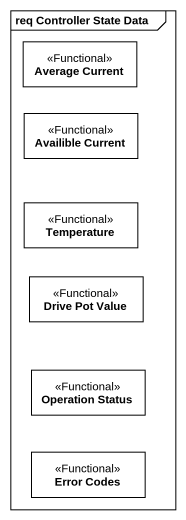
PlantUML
@startuml
mainframe req Controller State Data
hide circle
hide empty members
class "Average Current" as Average_Current <<Functional>>
class "Availible Current" as Availible_Current <<Functional>>
class Temperature <<Functional>>
class "Drive Pot Value" as Drive_Pot_Value <<Functional>>
class "Operation Status" as Operation_Status <<Functional>>
class "Error Codes" as Error_Codes <<Functional>>
@enduml
